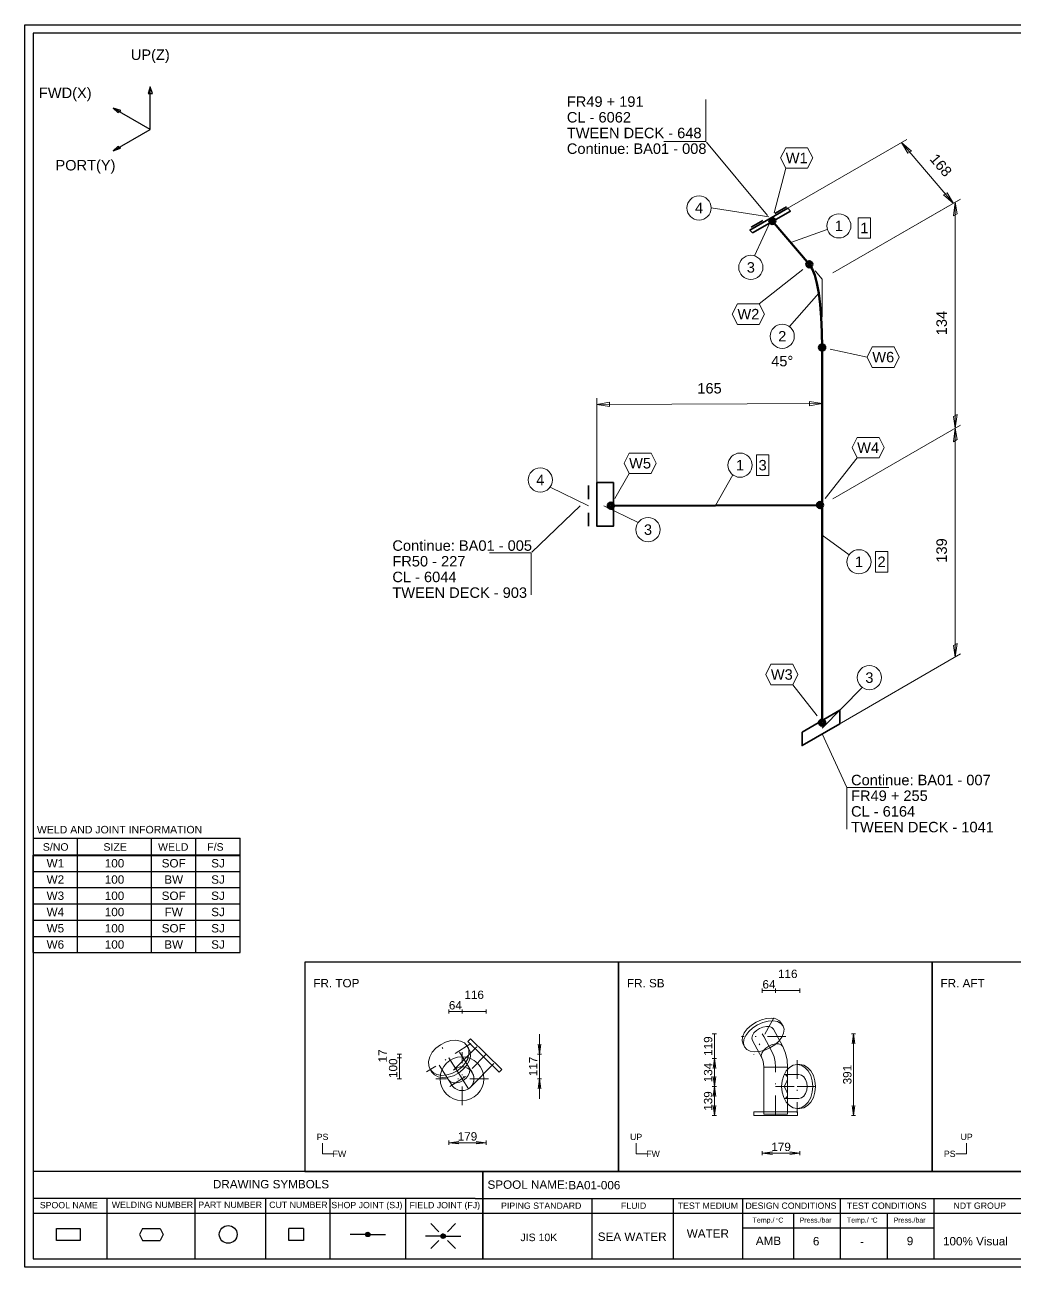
# Model space of a CAD drawing. Header units: millimetres. Extents: x 0 to 420, y 0 to 297.
# Drawn here: x 0 to 236.6, y 0 to 297 of the extents above; entities that cross this region are included whole.
import ezdxf
from ezdxf.enums import TextEntityAlignment as Align

# ---------------------------------------------------------------- set-up
doc = ezdxf.new("R2010")
doc.units = ezdxf.units.MM
doc.linetypes.add('DOTTED_DASHED5', pattern=[9.99995, 4.444422, -2.666653, 0.222221, -2.666653])
doc.linetypes.add('DOTTED_DASHED6', pattern=[10, 4.444444, -2.666667, 0.222222, -2.666667])
for name, color, linetype in [('FramesFromTables', 40, 'Continuous'), ('I_Coordinates', 11, 'Continuous'), ('I_CutNumbers', 10, 'Continuous'), ('I_Dimensions', 4, 'Continuous'), ('I_OtherComponents', 2, 'Continuous'), ('I_PartNumbers', 9, 'Continuous'), ('I_Pipes', 1, 'Continuous'), ('I_Tags', 8, 'Continuous'), ('SymbolsOnDrawingSheet', 1, 'Continuous'), ('TextFromTables', 2, 'Continuous'), ('TextFromTextBoxes', 2, 'Continuous')]:
    doc.layers.add(name, color=color, linetype=linetype)
doc.styles.add('Cadmatic Default Text', font='arial.ttf')

# ---------------------------------------------------------------- blocks, each defined once
blk = doc.blocks.new('BA01728716696_BOM_4')
at = {"layer": 'FramesFromTables', "linetype": 'ByBlock', "lineweight": 18}
for p, q in [((292, 285), (418, 285)), ((292, 271.5), (292, 285)), ((292, 271.5), (292, 285)), ((299.6, 271.5), (299.6, 285)), ((299.6, 271.5), (299.6, 285)), ((307, 271.5), (307, 285)), ((307, 271.5), (307, 285)), ((318.6, 271.5), (318.6, 285)), ((318.6, 271.5), (318.6, 285)), ((360.1, 271.5), (360.1, 285)), ((360.1, 271.5), (360.1, 285)), ((384.2, 271.5), (384.2, 285)), ((384.2, 271.5), (384.2, 285)), ((405.2, 271.5), (405.2, 285)), ((405.2, 271.5), (405.2, 285)), ((418, 271.5), (418, 285)), ((292, 280.5), (418, 280.5)), ((292, 276), (418, 276)), ((292, 205), (418.1, 205)), ((292, 200.67), (292, 205)), ((292.1, 200.67), (292.1, 205)), ((299.6, 200.67), (299.6, 205)), ((299.6, 200.67), (299.6, 205)), ((307.2, 200.67), (307.2, 205)), ((307.2, 200.67), (307.2, 205)), ((361.8, 200.67), (361.8, 205)), ((361.8, 200.67), (361.8, 205)), ((383.6, 200.67), (383.6, 205)), ((383.6, 200.67), (383.6, 205)), ((405.2, 200.67), (405.2, 205)), ((405.2, 200.67), (405.2, 205)), ((418, 200.67), (418, 205)), ((292, 127.3), (418.2, 127.3)), ((292, 115.3), (292, 127.3)), ((292, 115.3), (292, 127.3)), ((298.5, 115.3), (298.5, 127.3)), ((298.5, 115.3), (298.5, 127.3)), ((356.6, 115.3), (356.6, 127.3)), ((356.6, 115.3), (356.6, 127.3)), ((380, 115.3), (380, 127.3)), ((380, 115.3), (380, 127.3)), ((399.6, 115.3), (399.6, 127.3)), ((399.6, 115.3), (399.6, 127.3)), ((418, 115.3), (418, 127.3)), ((292, 123.3), (418.2, 123.3)), ((292, 119.3), (418.2, 119.3)), ((292, 68.4), (418, 68.4)), ((292, 58.6), (292, 68.4)), ((292, 58.6), (292, 68.4)), ((305.1, 58.6), (305.1, 68.4)), ((305.1, 58.6), (305.1, 68.4)), ((323.8, 58.6), (323.8, 68.4)), ((323.8, 58.6), (323.8, 68.4)), ((384.9, 58.6), (384.9, 68.4)), ((384.9, 58.6), (384.9, 68.4)), ((397.2, 58.6), (397.2, 68.4)), ((397.2, 58.6), (397.2, 68.4)), ((407.8, 58.6), (407.8, 68.4)), ((407.8, 58.6), (407.8, 68.4)), ((418, 58.6), (418, 68.4)), ((292, 65.13), (418, 65.13)), ((292, 61.87), (418, 61.87))]:
    blk.add_line(p, q, dxfattribs=at)
at = {"layer": 'FramesFromTables', "linetype": 'ByBlock', "lineweight": -3}
for p, q in [((2, 98.5), (51.5, 98.5)), ((2, 75.19), (2, 98.5)), ((2, 75.19), (2, 98.5)), ((12.6, 75.19), (12.6, 98.5)), ((12.6, 75.19), (12.6, 98.5)), ((30.3, 75.19), (30.3, 98.5)), ((30.3, 75.19), (30.3, 98.5)), ((40.9, 75.19), (40.9, 98.5)), ((40.9, 75.19), (40.9, 98.5)), ((51.5, 75.19), (51.5, 98.5)), ((2, 94.62), (51.5, 94.62)), ((2, 90.73), (51.5, 90.73)), ((2, 86.85), (51.5, 86.85)), ((2, 82.96), (51.5, 82.96)), ((2, 79.08), (51.5, 79.08))]:
    blk.add_line(p, q, dxfattribs=at)
at = {"layer": 'FramesFromTables', "linetype": 'ByBlock', "lineweight": 18, "flags": 128}
for points in [[(292, 271.5), (418, 271.5), (418, 285)], [(292, 200.67), (418.1, 200.67), (418.1, 205)], [(292, 115.3), (418.2, 115.3), (418.2, 127.3)], [(292, 58.6), (418, 58.6), (418, 68.4)]]:
    blk.add_lwpolyline(points, dxfattribs=at)
at = {"layer": 'FramesFromTables', "linetype": 'ByBlock', "lineweight": -3, "flags": 128}
blk.add_lwpolyline([(2, 75.19), (51.5, 75.19), (51.5, 98.5)], dxfattribs=at)
at = {"layer": 'TextFromTables', "linetype": 'ByBlock', "lineweight": 13, "style": 'Cadmatic Default Text'}
for s, p in [('1', (295.8, 282.75)), ('2', (295.8, 278.25)), ('3', (295.8, 273.75))]:
    blk.add_text(s, height=2, dxfattribs=at).set_placement(p, align=Align.MIDDLE_CENTER)
at = {"layer": 'TextFromTables', "linetype": 'ByBlock', "lineweight": 25, "style": 'Cadmatic Default Text'}
for s, p in [('0.50 ', (312.8, 282.75)), ('100A Sch40', (372.15, 282.75)), ('STPG370', (394.7, 282.75)), ('1', (303.3, 278.25)), ('100A Sch40', (372.15, 278.25)), ('PG 370', (394.7, 278.25)), ('3', (303.3, 273.75)), ('100A JIS10K', (372.15, 273.75)), ('SF 390A', (394.7, 273.75)), ('4', (295.85, 202.83)), ('2', (303.4, 202.83)), ('CNAF', (394.4, 202.83)), ('1', (295.25, 125.3)), ('2', (295.25, 121.3)), ('3', (295.25, 117.3)), ('W1', (7.3, 96.56)), ('100', (21.45, 96.56)), ('SOF', (35.6, 96.56)), ('SJ', (46.2, 96.56)), ('W2', (7.3, 92.67)), ('100', (21.45, 92.67)), ('BW', (35.6, 92.67)), ('SJ', (46.2, 92.67)), ('W3', (7.3, 88.79)), ('100', (21.45, 88.79)), ('SOF', (35.6, 88.79)), ('SJ', (46.2, 88.79)), ('W4', (7.3, 84.91)), ('100', (21.45, 84.91)), ('FW', (35.6, 84.91)), ('SJ', (46.2, 84.91)), ('W5', (7.3, 81.02)), ('100', (21.45, 81.02)), ('SOF', (35.6, 81.02)), ('SJ', (46.2, 81.02)), ('W6', (7.3, 77.14)), ('100', (21.45, 77.14)), ('BW', (35.6, 77.14)), ('SJ', (46.2, 77.14))]:
    blk.add_text(s, height=2, dxfattribs=at).set_placement(p, align=Align.MIDDLE_CENTER)
for s, height, p in [('Pipe Seamless, BW ', 2, (319.4, 282.75)), ('16.00', 2, (406, 282.75)), ('Elbow SR, BW 45 deg', 2, (319.4, 278.25)), ('2.69', 2, (406, 278.25)), ('Flange SOFF ', 2, (319.4, 273.75)), ('2.39', 2, (406, 273.75)), ('Gasket, JIS10K, Thk 3mm ', 2, (308, 202.83)), ('100A', 2, (362.6, 202.83)), ('Pipe Seamless, BW', 2, (299.3, 125.3)), ('100A Sch40', 2, (357.4, 125.3)), ('STPG370', 1.75, (380.8, 125.3)), ('119', 2, (400.4, 125.3)), ('Pipe Seamless, BW', 2, (299.3, 121.3)), ('100A Sch40', 2, (357.4, 121.3)), ('STPG370', 1.75, (380.8, 121.3)), ('224', 2, (400.4, 121.3)), ('Pipe Seamless, BW', 2, (299.3, 117.3)), ('100A Sch40', 2, (357.4, 117.3)), ('STPG370', 1.75, (380.8, 117.3)), ('156', 2, (400.4, 117.3))]:
    blk.add_text(s, height=height, dxfattribs=at).set_placement(p, align=Align.MIDDLE_LEFT)
at = {"layer": 'TextFromTextBoxes', "linetype": 'ByBlock', "lineweight": -3, "style": 'Cadmatic Default Text'}
for s, p in [('EMAS OFFSHORE LIMITED', (306.3, 33.1)), ('BIO-SEA', (383.3, 33.65)), ('9354947', (368.2, 29.15)), ('-', (306.3, 29.2)), ('P1482', (307.1, 25)), ('JP 88 STORK', (372.9, 25.05)), ('BA01-006', (130, 19.6))]:
    blk.add_text(s, height=2, dxfattribs=at).set_placement(p, align=Align.MIDDLE_LEFT)
at = {"layer": 'TextFromTextBoxes', "linetype": 'ByBlock', "lineweight": 25, "style": 'Cadmatic Default Text'}
blk.add_text('BA01', height=2.5, dxfattribs=at).set_placement((357.5, 18.3), align=Align.MIDDLE_LEFT)
at = {"layer": 'TextFromTextBoxes', "linetype": 'ByBlock', "lineweight": -3, "style": 'Cadmatic Default Text'}
for s, height, p in [('WATER', 2, (163.35, 8.05)), ('SEA WATER', 2, (145.25, 7.28)), ('AMB', 2, (177.85, 6.3)), ('6', 2, (189.25, 6.2)), ('-', 2, (200.2, 6.15)), ('9', 2, (211.7, 6.25)), ('100% Visual', 2, (227.35, 6.2)), ('Ships Paint Spec', 2, (261.75, 6.3)), ('16 kg', 2, (284.75, 6.35)), ('06/40', 2.5, (316.1, 6.5))]:
    blk.add_text(s, height=height, dxfattribs=at).set_placement(p, align=Align.MIDDLE_CENTER)
at = {"layer": 'TextFromTextBoxes', "linetype": 'ByBlock', "lineweight": 25, "style": 'Cadmatic Default Text'}
blk.add_text('BA01', height=3, dxfattribs=at).set_placement((370.1, 6.45), align=Align.MIDDLE_CENTER)
blk = doc.blocks.new('SEDS_SPOOL_FORMAT_Gol_6')
at = {"layer": 'SymbolsOnDrawingSheet', "linetype": 'ByBlock', "lineweight": -3, "flags": 128}
for points in [[(0, 297), (420, 297), (420, 0), (0, 0), (0, 297)], [(418.01, 295.01), (2, 295.01)], [(2, 295.01), (2, 2)], [(2, 102.57), (51.49, 102.57)], [(12.6, 98.45), (12.6, 102.57)], [(30.28, 98.45), (30.28, 102.57)], [(40.88, 98.45), (40.88, 102.57)], [(51.49, 98.45), (51.49, 102.57)], [(2, 98.5), (51.5, 98.5)], [(2, 98.5), (51.5, 98.5)], [(51.49, 98.47), (2, 98.47)], [(2, 98.45), (51.49, 98.45)], [(2, 22.93), (107.74, 22.93)], [(107.74, 22.93), (292.02, 22.93)], [(109.52, 22.93), (109.52, 2)], [(109.52, 2), (109.52, 22.93)], [(107.74, 16.45), (2, 16.45)], [(19.62, 16.45), (19.62, 2)], [(40.69, 16.45), (40.69, 2)], [(57.56, 16.45), (57.56, 2)], [(72.95, 16.45), (72.95, 2)], [(91.02, 16.45), (91.02, 2)], [(107.74, 16.45), (292.02, 16.45)], [(135.58, 16.45), (135.58, 2)], [(155.03, 16.45), (155.03, 2)], [(171.67, 16.45), (171.67, 2)], [(195.02, 16.45), (195.02, 2)], [(217.4, 16.45), (217.4, 2)], [(2, 12.91), (292.02, 12.91)], [(183.82, 12.91), (183.82, 2)], [(206.21, 12.91), (206.21, 2)], [(13.2, 6.41), (7.55, 6.41), (7.55, 9.23), (13.2, 9.23)], [(13.2, 9.23), (13.2, 6.41)], [(28.12, 9.23), (27.42, 7.82)], [(28.12, 9.23), (32.36, 9.23)], [(32.36, 9.23), (33.07, 7.82)], [(66.68, 9.23), (66.68, 6.41), (63.15, 6.41), (63.15, 9.23)], [(66.68, 9.23), (63.15, 9.23)], [(99, 8.47), (97.06, 10.41)], [(101.09, 8.47), (103.03, 10.41)], [(171.67, 9.37), (217.4, 9.37)], [(171.67, 9.37), (217.4, 9.37)], [(27.42, 7.82), (28.12, 6.41)], [(28.12, 6.41), (32.36, 6.41)], [(33.07, 7.82), (32.36, 6.41)], [(81.48, 7.82), (77.79, 7.82)], [(81.49, 7.78), (82.04, 8.32)], [(81.51, 7.9), (81.93, 8.32)], [(81.52, 7.7), (82.14, 8.32)], [(81.55, 7.62), (82.22, 8.29)], [(81.56, 8.06), (81.76, 8.26)], [(81.57, 7.54), (82.28, 8.25)], [(81.62, 7.48), (82.34, 8.2)], [(81.68, 7.44), (82.4, 8.16)], [(81.74, 7.39), (82.45, 8.1)], [(81.8, 7.35), (82.48, 8.02)], [(81.88, 7.32), (82.5, 7.94)], [(81.98, 7.32), (82.53, 7.86)], [(82.09, 7.32), (82.52, 7.75)], [(82.24, 7.36), (82.47, 7.59)], [(82.54, 7.82), (86.24, 7.82)], [(99.51, 7.42), (95.82, 7.42)], [(99, 6.38), (97.06, 4.44)], [(99.53, 7.47), (99.99, 7.93)], [(99.53, 7.37), (100.1, 7.93)], [(99.56, 7.29), (100.2, 7.93)], [(99.58, 7.62), (99.88, 7.93)], [(99.58, 7.21), (100.27, 7.89)], [(99.61, 7.13), (100.33, 7.84)], [(99.67, 7.08), (100.39, 7.8)], [(99.73, 7.03), (100.45, 7.75)], [(99.79, 6.99), (100.49, 7.69)], [(99.85, 6.94), (100.52, 7.61)], [(99.94, 6.92), (100.54, 7.53)], [(100.04, 6.92), (100.57, 7.45)], [(100.15, 6.92), (100.54, 7.31)], [(100.38, 7.04), (100.49, 7.15)], [(100.57, 7.42), (104.27, 7.42)], [(101.09, 6.38), (103.03, 4.44)], [(2, 2), (418.01, 2)]]:
    blk.add_lwpolyline(points, dxfattribs=at)
at = {"layer": 'SymbolsOnDrawingSheet', "linetype": 'ByBlock', "lineweight": -3}
for centre, radius in [((48.63, 7.82), 2.12), ((82.01, 7.82), 0.53), ((100.04, 7.42), 0.53)]:
    blk.add_circle(centre, radius, dxfattribs=at)
at = {"layer": 'SymbolsOnDrawingSheet', "linetype": 'ByBlock', "lineweight": -3, "style": 'Cadmatic Default Text'}
for s, p in [('WELD AND JOINT INFORMATION', (2.89, 105.5)), ('S/NO', (4.31, 101.36)), ('SIZE', (18.81, 101.36)), ('WELD', (31.86, 101.36)), ('F/S', (43.63, 101.36))]:
    blk.add_text(s, height=1.8, dxfattribs=at).set_placement(p, align=Align.TOP_LEFT)
for s, height, p in [('DRAWING SYMBOLS', 2, (44.98, 18.84)), ('Temp./  C   ', 1.2, (174.06, 10.65)), ('Press./bar', 1.2, (185.31, 10.65)), ('Temp./  C   ', 1.2, (196.61, 10.65)), ('Press./bar', 1.2, (207.78, 10.65)), ('0', 0.53, (179.71, 11.25)), ('0', 0.53, (202.37, 11.25))]:
    blk.add_text(s, height=height, dxfattribs=at).set_placement(p)
for s, height, p in [('SPOOL NAME:', 2, (110.65, 19.73)), ('SPOOL NAME', 1.5, (3.58, 14.83)), ('WELDING NUMBER', 1.5, (20.79, 14.91)), ('PART NUMBER', 1.5, (41.48, 14.91)), ('CUT NUMBER', 1.5, (58.44, 14.91)), ('SHOP JOINT (SJ)', 1.5, (73.31, 14.85)), ('FIELD JOINT (FJ)', 1.5, (92, 14.83)), ('PIPING STANDARD', 1.5, (113.89, 14.7)), ('FLUID', 1.5, (142.57, 14.7)), ('TEST MEDIUM', 1.5, (156.14, 14.7)), ('DESIGN CONDITIONS', 1.5, (172.34, 14.7)), ('TEST CONDITIONS', 1.5, (196.58, 14.7)), ('NDT GROUP', 1.5, (222.09, 14.7)), ('JIS 10K', 1.8, (118.53, 7.12))]:
    blk.add_text(s, height=height, dxfattribs=at).set_placement(p, align=Align.MIDDLE_LEFT)
blk = doc.blocks.new('BA01728716696_PRT_24_3')
at = {"layer": 'I_OtherComponents', "linetype": 'ByBlock', "lineweight": 35}
for p, q in [((130.18, 230.22), (127.35, 228.59)), ((124.52, 226.96), (121.69, 225.32))]:
    blk.add_line(p, q, dxfattribs=at)
blk = doc.blocks.new('BA01728716696_PRT_25_3')
at = {"layer": 'I_OtherComponents', "linetype": 'ByBlock', "lineweight": 35, "flags": 128}
blk.add_lwpolyline([(122.03, 223.94), (121.43, 224.64), (130.48, 229.87), (131.08, 229.17), (122.03, 223.94)], dxfattribs=at)
at = {"layer": 'I_OtherComponents', "linetype": 'ByBlock', "lineweight": 50}
for radius in [0.75, 0.375]:
    blk.add_circle((126.75, 226.82), radius, dxfattribs=at)
blk = doc.blocks.new('BA01728716696_PRT_26_3')
at = {"layer": 'I_Pipes', "linetype": 'ByBlock', "lineweight": 50}
blk.add_line((135.62, 216.46), (126.75, 226.82), dxfattribs=at)
blk = doc.blocks.new('BA01728716696_PRT_27_3')
at = {"layer": 'I_Pipes', "linetype": 'ByBlock', "lineweight": 0}
for q in [(137, 214.86), (138.68, 203.91)]:
    blk.add_line((138.68, 212.89), q, dxfattribs=at)
at = {"layer": 'I_Pipes', "linetype": 'ByBlock', "lineweight": 50, "flags": 128}
blk.add_lwpolyline([(138.68, 196.56), (138.63, 200.29), (138.48, 203.73), (138.23, 206.83), (137.89, 209.57), (137.45, 211.93), (136.92, 213.87), (136.31, 215.39), (135.62, 216.46)], dxfattribs=at)
at = {"layer": 'I_Pipes', "linetype": 'ByBlock', "lineweight": 50}
for centre, radius in [((135.62, 216.46), 0.75), ((135.62, 216.46), 0.375), ((138.68, 196.56), 0.75), ((138.68, 196.56), 0.375)]:
    blk.add_circle(centre, radius, dxfattribs=at)
blk = doc.blocks.new('BA01728716696_PRT_28_3')
at = {"layer": 'I_Pipes', "linetype": 'ByBlock', "lineweight": 50}
blk.add_line((138.68, 106.89), (138.68, 196.56), dxfattribs=at)
blk = doc.blocks.new('BA01728716696_PRT_31_3')
at = {"layer": 'I_OtherComponents', "linetype": 'ByBlock', "lineweight": 35, "flags": 128}
blk.add_lwpolyline([(133.87, 104.6), (133.87, 101.39), (142.92, 106.62), (142.92, 109.83), (133.87, 104.6)], dxfattribs=at)
at = {"layer": 'I_OtherComponents', "linetype": 'ByBlock', "lineweight": 50}
for radius in [0.75, 0.375]:
    blk.add_circle((138.68, 106.89), radius, dxfattribs=at)
blk = doc.blocks.new('BA01728716696_PRT_81_3')
at = {"layer": 'I_OtherComponents', "linetype": 'ByBlock', "lineweight": 35}
for p, q in [((82.82, 160.34), (82.82, 163.61)), ((82.82, 153.81), (82.82, 157.07))]:
    blk.add_line(p, q, dxfattribs=at)
blk = doc.blocks.new('BA01728716696_PRT_82_3')
at = {"layer": 'I_OtherComponents', "linetype": 'ByBlock', "lineweight": 35, "flags": 128}
blk.add_lwpolyline([(88.75, 164.28), (84.82, 164.27), (84.82, 153.82), (88.75, 153.83), (88.75, 164.28)], dxfattribs=at)
at = {"layer": 'I_OtherComponents', "linetype": 'ByBlock', "lineweight": 50}
for radius in [0.75, 0.375]:
    blk.add_circle((88.15, 158.73), radius, dxfattribs=at)
blk = doc.blocks.new('BA01728716696_PRT_83_3')
at = {"layer": 'I_Pipes', "linetype": 'ByBlock', "lineweight": 50}
blk.add_line((88.15, 158.73), (138.18, 158.9), dxfattribs=at)
blk = doc.blocks.new('BA01728716696_DIM_0_3')
at = {"layer": 'I_Dimensions', "linetype": 'ByBlock', "lineweight": 0}
for p, q in [((84.82, 161.71), (84.82, 184.46)), ((138.68, 184.65), (138.68, 161.9)), ((84.82, 182.96), (138.68, 183.15))]:
    blk.add_line(p, q, dxfattribs=at)
at = {"layer": 'I_Dimensions', "linetype": 'ByBlock', "lineweight": 0, "flags": 128}
for points in [[(84.82, 182.96), (87.82, 182.48), (87.82, 183.48), (84.82, 182.96)], [(138.68, 183.15), (135.68, 182.64), (135.68, 183.64), (138.68, 183.15)]]:
    blk.add_lwpolyline(points, dxfattribs=at)
at = {"layer": 'I_Dimensions', "linetype": 'ByBlock', "lineweight": 0, "style": 'Cadmatic Default Text'}
blk.add_text('165', height=2.5, rotation=0.2, dxfattribs=at).set_placement((111.75, 186.81), align=Align.MIDDLE_CENTER)
blk = doc.blocks.new('BA01728716696_DIM_1_3')
at = {"layer": 'I_Dimensions', "linetype": 'ByBlock', "lineweight": 0}
for p, q in [((171.81, 178.03), (141.28, 160.4)), ((170.51, 122.54), (170.51, 177.28)), ((141.28, 105.67), (171.81, 123.29))]:
    blk.add_line(p, q, dxfattribs=at)
at = {"layer": 'I_Dimensions', "linetype": 'ByBlock', "lineweight": 0, "flags": 128}
for points in [[(170.51, 177.28), (170.94, 174.53), (170.08, 174.03), (170.51, 177.28)], [(170.51, 122.54), (170.94, 125.79), (170.08, 125.29), (170.51, 122.54)]]:
    blk.add_lwpolyline(points, dxfattribs=at)
at = {"layer": 'I_Dimensions', "linetype": 'ByBlock', "lineweight": 0, "style": 'Cadmatic Default Text'}
blk.add_text('139', height=2.5, rotation=90, dxfattribs=at).set_placement((167.26, 148.04), align=Align.MIDDLE_CENTER)
blk = doc.blocks.new('BA01728716696_DIM_2_3')
at = {"layer": 'I_Dimensions', "linetype": 'ByBlock', "lineweight": 0}
for p, q in [((171.81, 232.02), (141.28, 214.39)), ((170.51, 177.28), (170.51, 231.27)), ((141.28, 160.4), (171.81, 178.03))]:
    blk.add_line(p, q, dxfattribs=at)
at = {"layer": 'I_Dimensions', "linetype": 'ByBlock', "lineweight": 0, "flags": 128}
for points in [[(170.51, 231.27), (170.94, 228.52), (170.08, 228.02), (170.51, 231.27)], [(170.51, 177.28), (170.94, 180.53), (170.08, 180.03), (170.51, 177.28)]]:
    blk.add_lwpolyline(points, dxfattribs=at)
at = {"layer": 'I_Dimensions', "linetype": 'ByBlock', "lineweight": 0, "style": 'Cadmatic Default Text'}
blk.add_text('134', height=2.5, rotation=90, dxfattribs=at).set_placement((167.26, 202.4), align=Align.MIDDLE_CENTER)
blk = doc.blocks.new('BA01728716696_DIM_3_3')
at = {"layer": 'I_Dimensions', "linetype": 'ByBlock', "lineweight": 0}
for p, q in [((128.84, 228.92), (158.93, 246.29)), ((157.63, 245.54), (170.08, 231.01)), ((171.37, 231.76), (141.28, 214.39))]:
    blk.add_line(p, q, dxfattribs=at)
at = {"layer": 'I_Dimensions', "linetype": 'ByBlock', "lineweight": 0, "flags": 128}
for points in [[(157.63, 245.54), (159.15, 243.01), (160.02, 243.51), (157.63, 245.54)], [(170.08, 231.01), (167.69, 233.04), (168.56, 233.54), (170.08, 231.01)]]:
    blk.add_lwpolyline(points, dxfattribs=at)
at = {"layer": 'I_Dimensions', "linetype": 'ByBlock', "lineweight": 0, "style": 'Cadmatic Default Text'}
blk.add_text('168', height=2.5, rotation=310.5769, dxfattribs=at).set_placement((167.1, 240.15), align=Align.MIDDLE_CENTER)
blk = doc.blocks.new('BA01728716696_CRD_0_3')
at = {"layer": 'I_Coordinates', "linetype": 'ByBlock', "lineweight": 0}
blk.add_line((69.29, 147.63), (80.82, 158.7), dxfattribs=at)
at = {"layer": 'I_Coordinates', "linetype": 'ByBlock', "lineweight": 0, "flags": 128}
blk.add_lwpolyline([(69.12, 137.46), (69.12, 147.46), (59.12, 147.46)], dxfattribs=at)
at = {"layer": 'I_Coordinates', "linetype": 'ByBlock', "lineweight": 0, "style": 'Cadmatic Default Text'}
for s, p in [('Continue: BA01 - 005', (35.9, 150.46)), ('FR50 - 227', (35.9, 146.71)), ('CL - 6044', (35.9, 142.96)), ('TWEEN DECK - 903', (35.9, 139.21))]:
    blk.add_text(s, height=2.5, dxfattribs=at).set_placement(p, align=Align.TOP_LEFT)
blk = doc.blocks.new('BA01728716696_CRD_1_3')
at = {"layer": 'I_Coordinates', "linetype": 'ByBlock', "lineweight": 0}
blk.add_line((144.6, 91.41), (138.68, 104.17), dxfattribs=at)
at = {"layer": 'I_Coordinates', "linetype": 'ByBlock', "lineweight": 0, "flags": 128}
blk.add_lwpolyline([(144.6, 81.41), (144.6, 91.41), (154.6, 91.41)], dxfattribs=at)
at = {"layer": 'I_Coordinates', "linetype": 'ByBlock', "lineweight": 0, "style": 'Cadmatic Default Text'}
for s, p in [('Continue: BA01 - 007', (145.6, 94.41)), ('FR49 + 255', (145.6, 90.66)), ('CL - 6164', (145.6, 86.91)), ('TWEEN DECK - 1041', (145.6, 83.16))]:
    blk.add_text(s, height=2.5, dxfattribs=at).set_placement(p, align=Align.TOP_LEFT)
blk = doc.blocks.new('BA01728716696_CRD_2_3')
at = {"layer": 'I_Coordinates', "linetype": 'ByBlock', "lineweight": 0}
blk.add_line((111.01, 245.64), (125.63, 228.13), dxfattribs=at)
at = {"layer": 'I_Coordinates', "linetype": 'ByBlock', "lineweight": 0, "flags": 128}
blk.add_lwpolyline([(110.84, 255.85), (110.84, 245.85), (100.84, 245.85)], dxfattribs=at)
at = {"layer": 'I_Coordinates', "linetype": 'ByBlock', "lineweight": 0, "style": 'Cadmatic Default Text'}
for s, p in [('FR49 + 191', (77.63, 254.1)), ('CL - 6062', (77.63, 250.35)), ('TWEEN DECK - 648', (77.63, 246.6)), ('Continue: BA01 - 008', (77.63, 242.85))]:
    blk.add_text(s, height=2.5, dxfattribs=at).set_placement(p)
blk = doc.blocks.new('BA01728716696_PTN_0_3')
at = {"layer": 'I_PartNumbers', "linetype": 'ByBlock', "lineweight": 0}
blk.add_line((112.13, 229.92), (125.94, 227.77), dxfattribs=at)
blk.add_circle((109.24, 229.92), 2.89, dxfattribs=at)
at = {"layer": 'I_PartNumbers', "linetype": 'ByBlock', "lineweight": 0, "style": 'Cadmatic Default Text'}
blk.add_text('4', height=2.5, dxfattribs=at).set_placement((109.24, 229.92), align=Align.MIDDLE_CENTER)
blk = doc.blocks.new('BA01728716696_PTN_1_3')
at = {"layer": 'I_PartNumbers', "linetype": 'ByBlock', "lineweight": 0}
blk.add_line((94.7, 154.72), (86.48, 158.72), dxfattribs=at)
blk.add_circle((97.04, 153.02), 2.89, dxfattribs=at)
at = {"layer": 'I_PartNumbers', "linetype": 'ByBlock', "lineweight": 0, "style": 'Cadmatic Default Text'}
blk.add_text('3', height=2.5, dxfattribs=at).set_placement((97.04, 153.02), align=Align.MIDDLE_CENTER)
blk = doc.blocks.new('BA01728716696_PTN_2_3')
at = {"layer": 'I_PartNumbers', "linetype": 'ByBlock', "lineweight": 0}
blk.add_line((73.61, 163.19), (82.82, 158.71), dxfattribs=at)
blk.add_circle((71.27, 164.89), 2.89, dxfattribs=at)
at = {"layer": 'I_PartNumbers', "linetype": 'ByBlock', "lineweight": 0, "style": 'Cadmatic Default Text'}
blk.add_text('4', height=2.5, dxfattribs=at).set_placement((71.27, 164.89), align=Align.MIDDLE_CENTER)
blk = doc.blocks.new('BA01728716696_PTN_3_3')
at = {"layer": 'I_PartNumbers', "linetype": 'ByBlock', "lineweight": 0}
blk.add_line((117.35, 166.09), (113.17, 158.81), dxfattribs=at)
blk.add_circle((119.05, 168.43), 2.89, dxfattribs=at)
at = {"layer": 'I_PartNumbers', "linetype": 'ByBlock', "lineweight": 0, "style": 'Cadmatic Default Text'}
blk.add_text('1', height=2.5, dxfattribs=at).set_placement((119.05, 168.43), align=Align.MIDDLE_CENTER)
blk = doc.blocks.new('BA01728716696_PTN_4_3')
at = {"layer": 'I_PartNumbers', "linetype": 'ByBlock', "lineweight": 0}
blk.add_line((148.29, 115.3), (138.68, 105.53), dxfattribs=at)
blk.add_circle((149.99, 117.64), 2.89, dxfattribs=at)
at = {"layer": 'I_PartNumbers', "linetype": 'ByBlock', "lineweight": 0, "style": 'Cadmatic Default Text'}
blk.add_text('3', height=2.5, dxfattribs=at).set_placement((149.99, 117.64), align=Align.MIDDLE_CENTER)
blk = doc.blocks.new('BA01728716696_PTN_5_3')
at = {"layer": 'I_PartNumbers', "linetype": 'ByBlock', "lineweight": 0}
blk.add_line((145.15, 147.03), (138.68, 151.72), dxfattribs=at)
blk.add_circle((147.49, 145.33), 2.89, dxfattribs=at)
at = {"layer": 'I_PartNumbers', "linetype": 'ByBlock', "lineweight": 0, "style": 'Cadmatic Default Text'}
blk.add_text('1', height=2.5, dxfattribs=at).set_placement((147.49, 145.33), align=Align.MIDDLE_CENTER)
blk = doc.blocks.new('BA01728716696_PTN_6_3')
at = {"layer": 'I_PartNumbers', "linetype": 'ByBlock', "lineweight": 0}
blk.add_line((130.84, 201.59), (137.89, 209.57), dxfattribs=at)
blk.add_circle((129.14, 199.25), 2.89, dxfattribs=at)
at = {"layer": 'I_PartNumbers', "linetype": 'ByBlock', "lineweight": 0, "style": 'Cadmatic Default Text'}
blk.add_text('2', height=2.5, dxfattribs=at).set_placement((129.14, 199.25), align=Align.MIDDLE_CENTER)
blk = doc.blocks.new('BA01728716696_PTN_7_3')
at = {"layer": 'I_PartNumbers', "linetype": 'ByBlock', "lineweight": 0}
blk.add_line((122.53, 218.46), (126.49, 227.12), dxfattribs=at)
blk.add_circle((121.63, 215.71), 2.89, dxfattribs=at)
at = {"layer": 'I_PartNumbers', "linetype": 'ByBlock', "lineweight": 0, "style": 'Cadmatic Default Text'}
blk.add_text('3', height=2.5, dxfattribs=at).set_placement((121.63, 215.71), align=Align.MIDDLE_CENTER)
blk = doc.blocks.new('BA01728716696_PTN_8_3')
at = {"layer": 'I_PartNumbers', "linetype": 'ByBlock', "lineweight": 0}
blk.add_line((139.92, 224.75), (131.18, 221.64), dxfattribs=at)
blk.add_circle((142.68, 225.64), 2.89, dxfattribs=at)
at = {"layer": 'I_PartNumbers', "linetype": 'ByBlock', "lineweight": 0, "style": 'Cadmatic Default Text'}
blk.add_text('1', height=2.5, dxfattribs=at).set_placement((142.68, 225.64), align=Align.MIDDLE_CENTER)
blk = doc.blocks.new('BA01728716696_CUT_10_3')
at = {"layer": 'I_CutNumbers', "linetype": 'ByBlock', "lineweight": 0, "flags": 128}
blk.add_lwpolyline([(125.92, 165.98), (125.92, 170.88), (122.98, 170.88), (122.98, 165.98), (125.92, 165.98)], dxfattribs=at)
at = {"layer": 'I_CutNumbers', "linetype": 'ByBlock', "lineweight": 0, "style": 'Cadmatic Default Text'}
blk.add_text('3', height=2.5, dxfattribs=at).set_placement((124.45, 168.43), align=Align.MIDDLE_CENTER)
blk = doc.blocks.new('BA01728716696_CUT_11_3')
at = {"layer": 'I_CutNumbers', "linetype": 'ByBlock', "lineweight": 0, "flags": 128}
blk.add_lwpolyline([(154.36, 142.88), (154.36, 147.78), (151.42, 147.78), (151.42, 142.88), (154.36, 142.88)], dxfattribs=at)
at = {"layer": 'I_CutNumbers', "linetype": 'ByBlock', "lineweight": 0, "style": 'Cadmatic Default Text'}
blk.add_text('2', height=2.5, dxfattribs=at).set_placement((152.89, 145.33), align=Align.MIDDLE_CENTER)
blk = doc.blocks.new('BA01728716696_CUT_12_3')
at = {"layer": 'I_CutNumbers', "linetype": 'ByBlock', "lineweight": 0, "flags": 128}
blk.add_lwpolyline([(150.24, 222.7), (150.24, 227.59), (147.3, 227.59), (147.3, 222.7), (150.24, 222.7)], dxfattribs=at)
at = {"layer": 'I_CutNumbers', "linetype": 'ByBlock', "lineweight": 0, "style": 'Cadmatic Default Text'}
blk.add_text('1', height=2.5, dxfattribs=at).set_placement((148.77, 225.14), align=Align.MIDDLE_CENTER)
blk = doc.blocks.new('BA01728716696_fii_9_3')
at = {"layer": 'I_Tags', "linetype": 'ByBlock', "lineweight": 0, "style": 'Cadmatic Default Text'}
blk.add_text('45°', height=2.5, dxfattribs=at).set_placement((129.14, 193.31), align=Align.MIDDLE_CENTER)
blk = doc.blocks.new('Pi_Weld_0')
at = {"layer": 'I_Tags', "linetype": 'ByBlock', "lineweight": 0, "flags": 128}
for points in [[(-2.62, 2.45), (-3.84, 0)], [(-3.84, 0), (-2.62, -2.45)], [(2.62, 2.45), (-2.62, 2.45)], [(3.84, 0), (2.62, 2.45)], [(2.62, -2.45), (3.84, 0)], [(-2.62, -2.45), (2.62, -2.45)], [(2.62, -2.45), (8.42, -9.91)]]:
    blk.add_lwpolyline(points, dxfattribs=at)
at = {"layer": 'I_Tags', "linetype": 'ByBlock', "lineweight": 0, "style": 'Cadmatic Default Text'}
blk.add_text('W3', height=2.5, dxfattribs=at).set_placement((0, 0), align=Align.MIDDLE_CENTER)
blk = doc.blocks.new('Pi_Weld_1')
at = {"layer": 'I_Tags', "linetype": 'ByBlock', "lineweight": 0, "flags": 128}
for points in [[(-3.84, 0), (-12.66, 1.87)], [(-2.62, 2.45), (-3.84, 0)], [(-3.84, 0), (-2.62, -2.45)], [(2.62, 2.45), (-2.62, 2.45)], [(3.84, 0), (2.62, 2.45)], [(2.62, -2.45), (3.84, 0)], [(-2.62, -2.45), (2.62, -2.45)]]:
    blk.add_lwpolyline(points, dxfattribs=at)
at = {"layer": 'I_Tags', "linetype": 'ByBlock', "lineweight": 0, "style": 'Cadmatic Default Text'}
blk.add_text('W6', height=2.5, dxfattribs=at).set_placement((0, 0), align=Align.MIDDLE_CENTER)
blk = doc.blocks.new('Pi_Weld_2')
at = {"layer": 'I_Tags', "linetype": 'ByBlock', "lineweight": 0, "flags": 128}
for points in [[(-2.62, 2.45), (-3.84, 0)], [(-3.84, 0), (-2.62, -2.45)], [(2.62, 2.45), (-2.62, 2.45)], [(3.84, 0), (2.62, 2.45)], [(2.62, -2.45), (3.84, 0)], [(-2.62, -2.45), (-5.36, -13.11)], [(-2.62, -2.45), (2.62, -2.45)]]:
    blk.add_lwpolyline(points, dxfattribs=at)
at = {"layer": 'I_Tags', "linetype": 'ByBlock', "lineweight": 0, "style": 'Cadmatic Default Text'}
blk.add_text('W1', height=2.5, dxfattribs=at).set_placement((0, 0), align=Align.MIDDLE_CENTER)
blk = doc.blocks.new('Pi_Weld_3')
at = {"layer": 'I_Tags', "linetype": 'ByBlock', "lineweight": 0, "flags": 128}
for points in [[(-2.62, 2.45), (-3.84, 0)], [(-3.84, 0), (-2.62, -2.45)], [(2.62, 2.45), (-2.62, 2.45)], [(3.84, 0), (2.62, 2.45)], [(2.62, -2.45), (3.84, 0)], [(-2.62, -2.45), (-6, -8.42)], [(-2.62, -2.45), (2.62, -2.45)]]:
    blk.add_lwpolyline(points, dxfattribs=at)
at = {"layer": 'I_Tags', "linetype": 'ByBlock', "lineweight": 0, "style": 'Cadmatic Default Text'}
blk.add_text('W5', height=2.5, dxfattribs=at).set_placement((0, 0), align=Align.MIDDLE_CENTER)
blk = doc.blocks.new('Pi_Weld_4')
at = {"layer": 'I_Tags', "linetype": 'ByBlock', "lineweight": 0, "flags": 128}
for points in [[(-2.62, 2.45), (-3.84, 0)], [(-3.84, 0), (-2.62, -2.45)], [(2.62, 2.45), (-2.62, 2.45)], [(3.84, 0), (2.62, 2.45)], [(2.62, -2.45), (3.84, 0)], [(-2.62, -2.45), (-10.26, -12.15)], [(-2.62, -2.45), (2.62, -2.45)]]:
    blk.add_lwpolyline(points, dxfattribs=at)
at = {"layer": 'I_Tags', "linetype": 'ByBlock', "lineweight": 0, "style": 'Cadmatic Default Text'}
blk.add_text('W4', height=2.5, dxfattribs=at).set_placement((0, 0), align=Align.MIDDLE_CENTER)
blk = doc.blocks.new('Pi_Weld_5')
at = {"layer": 'I_Tags', "linetype": 'ByBlock', "lineweight": 0, "flags": 128}
for points in [[(2.62, 2.45), (13.01, 10.68)], [(-2.62, 2.45), (-3.84, 0)], [(-3.84, 0), (-2.62, -2.45)], [(2.62, 2.45), (-2.62, 2.45)], [(3.84, 0), (2.62, 2.45)], [(2.62, -2.45), (3.84, 0)], [(-2.62, -2.45), (2.62, -2.45)]]:
    blk.add_lwpolyline(points, dxfattribs=at)
at = {"layer": 'I_Tags', "linetype": 'ByBlock', "lineweight": 0, "style": 'Cadmatic Default Text'}
blk.add_text('W2', height=2.5, dxfattribs=at).set_placement((0, 0), align=Align.MIDDLE_CENTER)

msp = doc.modelspace()

# ---------------------------------------------------------------- linework, layer by layer
at = {"linetype": 'DOTTED_DASHED6', "lineweight": 13, "flags": 128}
for points in [[(179.11, 59.62), (174.33, 50.72)], [(103.77, 46.3), (98.99, 53.81)], [(182.03, 55.17), (171.41, 55.17)], [(178.76, 51.37), (176.51, 55.56)], [(106.69, 53.44), (96.07, 46.67)], [(104.56, 38.76), (104.56, 51.36)], [(110.1, 50.67), (104.56, 45.06)], [(110.35, 50.92), (109.72, 50.28)], [(179.56, 47.78), (179.47, 49.1), (179.2, 50.32), (178.76, 51.37)], [(101.38, 50.06), (101.72, 49.52)], [(101.51, 49.85), (103.76, 46.32)], [(179.56, 36.61), (179.56, 47.78)], [(184.72, 49.48), (184.72, 36.89)], [(110.86, 45.06), (98.27, 45.06)], [(101.67, 43.22), (107.45, 46.9)], [(103.76, 46.31), (104.56, 45.06)], [(104.56, 45.06), (106.1, 42.65)], [(179.56, 43.19), (185.1, 43.19)], [(189.2, 43.19), (180.24, 43.19)], [(184.72, 43.19), (185.35, 43.19)], [(179.56, 36.26), (179.56, 37.16)]]:
    msp.add_lwpolyline(points, dxfattribs=at)
at = {"linetype": 'DOTTED_DASHED5', "lineweight": 13, "flags": 128}
msp.add_lwpolyline([(176.72, 55.17), (176.38, 55.81)], dxfattribs=at)
at = {"layer": 'I_Pipes', "linetype": 'ByBlock', "lineweight": 50}
for radius in [0.75, 0.375]:
    msp.add_circle((190.18, 182.2), radius, dxfattribs=at)
at = {"layer": 'SymbolsOnDrawingSheet', "linetype": 'ByBlock', "lineweight": 25, "flags": 128}
for points in [[(30.5, 280.57), (30, 282.21), (29.5, 280.57), (30.5, 280.57)], [(30, 272), (30, 282.21)], [(22.93, 276.49), (21.16, 277.1), (22.22, 276.08), (22.93, 276.49)], [(30, 272), (21.16, 277.1)], [(21.14, 266.89), (29.98, 271.99)], [(22.21, 267.91), (21.14, 266.89), (22.91, 267.5), (22.21, 267.91)], [(67, 22.9), (142, 22.9), (142, 72.9), (67, 72.9), (67, 22.9)], [(142, 22.9), (217, 22.9), (217, 72.9), (142, 72.9), (142, 22.9)], [(217, 22.9), (292, 22.9), (292, 72.9), (217, 72.9), (217, 22.9)]]:
    msp.add_lwpolyline(points, dxfattribs=at)
at = {"layer": 'SymbolsOnDrawingSheet', "linetype": 'ByBlock', "lineweight": 13, "flags": 128}
for points in [[(176.38, 65.62), (176.38, 66.62)], [(176.38, 66.12), (179.56, 66.12)], [(179.56, 65.62), (179.56, 66.62)], [(179.56, 66.12), (185.35, 66.12)], [(185.35, 65.62), (185.35, 66.62)], [(101.38, 60.61), (101.38, 61.61)], [(101.38, 61.11), (104.56, 61.11)], [(104.56, 60.61), (104.56, 61.61)], [(104.56, 61.11), (110.35, 61.11)], [(110.35, 60.61), (110.35, 61.61)], [(123.08, 50.92), (123.08, 55.72)], [(165.41, 55.81), (164.41, 55.81)], [(164.91, 49.89), (164.91, 55.81)], [(197.7, 55.81), (198.7, 55.81)], [(198.2, 55.81), (197.88, 53.41), (198.2, 55.81), (198.51, 53.41), (198.2, 55.81)], [(198.2, 36.26), (198.2, 55.81)], [(90.07, 50.92), (89.07, 50.92)], [(89.57, 50.06), (89.57, 50.92)], [(122.58, 50.92), (123.58, 50.92)], [(123.08, 50.92), (123.4, 53.32), (123.08, 50.92), (122.77, 53.32), (123.08, 50.92)], [(123.08, 45.06), (123.08, 50.92)], [(90.07, 50.06), (89.07, 50.06)], [(89.57, 45.06), (89.57, 50.06)], [(165.41, 49.89), (164.41, 49.89)], [(164.91, 49.89), (164.6, 47.49), (164.91, 49.89), (165.23, 47.49), (164.91, 49.89)], [(164.91, 43.19), (164.91, 49.89)], [(90.07, 45.06), (89.07, 45.06)], [(122.58, 45.06), (123.58, 45.06)], [(123.08, 45.06), (122.77, 42.66), (123.08, 45.06), (123.4, 42.66), (123.08, 45.06)], [(123.08, 45.06), (123.08, 40.26)], [(164.91, 43.19), (165.23, 45.59), (164.91, 43.19), (164.6, 45.59), (164.91, 43.19)], [(165.41, 43.19), (164.41, 43.19)], [(164.91, 43.19), (164.6, 40.79), (164.91, 43.19), (165.23, 40.79), (164.91, 43.19)], [(164.91, 36.26), (164.91, 43.19)], [(164.91, 36.26), (165.23, 38.66), (164.91, 36.26), (164.6, 38.66), (164.91, 36.26)], [(198.2, 36.26), (198.51, 38.66), (198.2, 36.26), (197.88, 38.66), (198.2, 36.26)], [(165.41, 36.26), (164.41, 36.26)], [(197.7, 36.26), (198.7, 36.26)], [(101.38, 30.26), (101.38, 29.26)], [(101.38, 29.76), (103.78, 29.45), (101.38, 29.76), (103.78, 30.08), (101.38, 29.76)], [(101.38, 29.76), (110.35, 29.76)], [(110.35, 29.76), (107.95, 30.08), (110.35, 29.76), (107.95, 29.45), (110.35, 29.76)], [(110.35, 30.26), (110.35, 29.26)], [(176.38, 27.76), (176.38, 26.76)], [(176.38, 27.26), (178.78, 26.94), (176.38, 27.26), (178.78, 27.58), (176.38, 27.26)], [(176.38, 27.26), (185.35, 27.26)], [(185.35, 27.26), (182.95, 27.58), (185.35, 27.26), (182.95, 26.94), (185.35, 27.26)], [(185.35, 27.76), (185.35, 26.76)]]:
    msp.add_lwpolyline(points, dxfattribs=at)
at = {"layer": 'SymbolsOnDrawingSheet', "linetype": 'ByBlock', "lineweight": 18, "flags": 128}
for points in [[(181, 58.29), (180.46, 58.92), (179.64, 59.33), (178.6, 59.51), (177.41, 59.43), (176.15, 59.11), (174.9, 58.56), (173.76, 57.82), (172.79, 56.95), (172.07, 56), (171.64, 55.03), (171.53, 54.12), (171.76, 53.32)], [(181.34, 57.65), (180.8, 58.28), (179.98, 58.7), (178.94, 58.88), (177.75, 58.8), (176.49, 58.48), (175.24, 57.93), (174.1, 57.19), (173.13, 56.32), (172.41, 55.36), (171.98, 54.4), (171.87, 53.49), (172.1, 52.69), (172.64, 52.06), (173.46, 51.64), (174.5, 51.47), (175.69, 51.54), (176.96, 51.87), (178.2, 52.41), (179.35, 53.15), (180.32, 54.03), (181.04, 54.98), (181.46, 55.94), (181.57, 56.86), (181.34, 57.65)], [(174, 54.21), (173.87, 54.74), (174, 55.35), (174.38, 55.98), (174.97, 56.57), (175.71, 57.06), (176.52, 57.4), (177.34, 57.57), (178.07, 57.54), (178.66, 57.31), (179.03, 56.91)], [(181.28, 52.72), (179.03, 56.91)], [(181, 58.29), (181.34, 57.65)], [(105.81, 52.87), (106.17, 51.97), (106.21, 50.93), (105.92, 49.84), (105.32, 48.76), (104.45, 47.76), (103.37, 46.93), (102.16, 46.3), (100.89, 45.94), (99.66, 45.85), (98.54, 46.05), (97.62, 46.52), (96.96, 47.24), (96.59, 48.14), (96.55, 49.18), (96.84, 50.27), (97.44, 51.36), (98.31, 52.35), (99.39, 53.18), (100.6, 53.81), (101.87, 54.17), (103.1, 54.26), (104.22, 54.06), (105.14, 53.59), (105.81, 52.87)], [(114.08, 47.23), (113.45, 46.59), (105.98, 53.97), (106.62, 54.61), (114.08, 47.23)], [(174, 54.21), (176.25, 50.02)], [(106.14, 52.34), (106.51, 51.44), (106.55, 50.4), (106.26, 49.3), (105.66, 48.22), (104.79, 47.23), (103.71, 46.39), (102.5, 45.77), (101.23, 45.4), (100, 45.32), (98.88, 45.52), (97.96, 45.99), (97.29, 46.7)], [(108.07, 52.67), (102.53, 47.07), (103.25, 47.6)], [(103.92, 51.38), (106.17, 47.85)], [(106.14, 52.34), (105.81, 52.87)], [(172.1, 52.69), (171.76, 53.32)], [(181.28, 52.72), (180.91, 53.12), (180.32, 53.35), (179.59, 53.38), (178.77, 53.22), (177.96, 52.87), (177.22, 52.38), (176.63, 51.79), (176.25, 51.16), (176.12, 50.55), (176.25, 50.02)], [(181.28, 52.72), (181.92, 51.17)], [(181.92, 51.17), (182.3, 49.5)], [(101.35, 44.78), (99.1, 48.31)], [(101.35, 44.78), (101.81, 44.33), (102.45, 44.07), (103.22, 44.04), (104.05, 44.22), (104.85, 44.61), (105.54, 45.17), (106.06, 45.84), (106.35, 46.56), (106.39, 47.25), (106.17, 47.85)], [(103.25, 47.6), (104.1, 47.88)], [(104.1, 47.88), (103.25, 47.6)], [(104.1, 47.88), (104.99, 47.88)], [(104.99, 47.88), (105.84, 47.61)], [(105.84, 47.61), (106.57, 47.09)], [(106.61, 47.17), (106.17, 47.85)], [(107.11, 43.78), (106.63, 43.09), (112.13, 48.66)], [(176.47, 49.47), (176.25, 50.02)], [(176.64, 48.69), (176.47, 49.47)], [(176.71, 47.78), (176.64, 48.69)], [(182.42, 47.78), (182.28, 47.78), (181.87, 47.78), (181.24, 47.78), (180.44, 47.78), (179.56, 47.78), (178.68, 47.78), (177.88, 47.78), (177.25, 47.78), (176.85, 47.78), (176.71, 47.78)], [(176.71, 36.61), (176.71, 47.78), (182.42, 47.78), (182.42, 36.61), (176.71, 36.61)], [(184.72, 37.94), (185.68, 38.12), (186.58, 38.64), (187.36, 39.48), (187.95, 40.56), (188.32, 41.83), (188.45, 43.19), (188.32, 44.55), (187.95, 45.81), (187.36, 46.9), (186.58, 47.73), (185.68, 48.26), (184.72, 48.43), (183.75, 48.26), (182.85, 47.73), (182.08, 46.9), (181.49, 45.81), (181.11, 44.55), (180.98, 43.19), (181.11, 41.83), (181.49, 40.56), (182.08, 39.48), (182.85, 38.64), (183.75, 38.12), (184.72, 37.94)], [(182.3, 49.5), (182.42, 47.78)], [(184.72, 48.43), (185.35, 48.43)], [(185.35, 37.94), (186.31, 38.12), (187.21, 38.64), (187.99, 39.48), (188.58, 40.56), (188.95, 41.83), (189.08, 43.19), (188.95, 44.55), (188.58, 45.81), (187.99, 46.9), (187.21, 47.73), (186.31, 48.26), (185.35, 48.43)], [(96.96, 47.24), (97.29, 46.7)], [(101.35, 44.78), (101.79, 44.1)], [(106.57, 47.09), (107.1, 46.37)], [(106.88, 46.74), (106.61, 47.17)], [(106.97, 46.6), (106.88, 46.74)], [(107.1, 46.37), (107.38, 45.53)], [(107.39, 44.63), (107.11, 43.78)], [(107.38, 45.53), (107.39, 44.63)], [(182.1, 45.9), (181.57, 46.04), (185.1, 46.04), (185.73, 45.9)], [(182.38, 45.5), (182.1, 45.9)], [(182.12, 44.07), (182.38, 44.87)], [(182.38, 44.87), (182.38, 45.5)], [(185.73, 45.9), (186.29, 45.5)], [(186.29, 45.5), (186.74, 44.87)], [(186.74, 44.87), (187.03, 44.07)], [(101.79, 44.1), (102.06, 43.67)], [(102.06, 43.67), (102.15, 43.53)], [(181.63, 43.19), (182.12, 44.07)], [(182.12, 42.31), (181.63, 43.19)], [(182.38, 41.51), (182.12, 42.31)], [(187.03, 42.31), (186.74, 41.51)], [(187.03, 44.07), (187.13, 43.19)], [(187.13, 43.19), (187.03, 42.31)], [(185.73, 40.47), (185.1, 40.33), (181.57, 40.33)], [(181.57, 40.33), (182.1, 40.47)], [(182.1, 40.47), (182.38, 40.88)], [(182.38, 40.88), (182.38, 41.51)], [(186.29, 40.88), (185.73, 40.47)], [(186.74, 41.51), (186.29, 40.88)], [(174.32, 36.26), (174.32, 37.16), (184.81, 37.16), (184.81, 36.26), (174.32, 36.26)], [(185.35, 37.94), (184.72, 37.94)], [(71.2, 27.1), (71.2, 29.67)], [(71.2, 27.1), (73.78, 27.1)], [(146.2, 27.1), (146.2, 29.67)], [(146.2, 27.1), (148.77, 27.1)], [(225.24, 27.1), (222.66, 27.1)], [(225.24, 27.1), (225.24, 29.67)]]:
    msp.add_lwpolyline(points, dxfattribs=at)
at = {"layer": 'SymbolsOnDrawingSheet', "linetype": 'ByBlock', "lineweight": 18}
msp.add_circle((104.56, 45.06), 5.25, dxfattribs=at)
msp.add_arc((104.56, 45.06), 2.86, 212.5006, 32.5056, dxfattribs=at)
msp.add_arc((104.56, 45.06), 2.86, 212.5006, 32.5056, dxfattribs=at)

# ---------------------------------------------------------------- block references
at = {"layer": 'I_Coordinates', "lineweight": 0}
for name in ['BA01728716696_CRD_2_3', 'BA01728716696_CRD_0_3', 'BA01728716696_CRD_1_3']:
    msp.add_blockref(name, (52, 23.3), dxfattribs=at)
at = {"layer": 'I_CutNumbers', "lineweight": 0}
for name in ['BA01728716696_CUT_12_3', 'BA01728716696_CUT_10_3', 'BA01728716696_CUT_11_3']:
    msp.add_blockref(name, (52, 23.3), dxfattribs=at)
at = {"layer": 'I_Dimensions', "lineweight": 0}
for name in ['BA01728716696_DIM_3_3', 'BA01728716696_DIM_2_3', 'BA01728716696_DIM_0_3', 'BA01728716696_DIM_1_3']:
    msp.add_blockref(name, (52, 23.3), dxfattribs=at)
at = {"layer": 'I_OtherComponents', "lineweight": 35}
for name in ['BA01728716696_PRT_25_3', 'BA01728716696_PRT_24_3', 'BA01728716696_PRT_82_3', 'BA01728716696_PRT_81_3', 'BA01728716696_PRT_31_3']:
    msp.add_blockref(name, (52, 23.3), dxfattribs=at)
at = {"layer": 'I_PartNumbers', "lineweight": 0}
for name in ['BA01728716696_PTN_0_3', 'BA01728716696_PTN_7_3', 'BA01728716696_PTN_8_3', 'BA01728716696_PTN_6_3', 'BA01728716696_PTN_3_3', 'BA01728716696_PTN_2_3', 'BA01728716696_PTN_1_3', 'BA01728716696_PTN_5_3', 'BA01728716696_PTN_4_3']:
    msp.add_blockref(name, (52, 23.3), dxfattribs=at)
at = {"layer": 'I_Pipes', "lineweight": 50}
for name in ['BA01728716696_PRT_26_3', 'BA01728716696_PRT_27_3', 'BA01728716696_PRT_28_3', 'BA01728716696_PRT_83_3']:
    msp.add_blockref(name, (52, 23.3), dxfattribs=at)
at = {"layer": 'I_Tags'}
for name, p in [('Pi_Weld_2', (184.6, 265.17)), ('Pi_Weld_5', (173.04, 227.84)), ('Pi_Weld_1', (205.3, 217.57)), ('Pi_Weld_4', (201.68, 195.92)), ('Pi_Weld_3', (147.14, 192.19)), ('Pi_Weld_0', (181.04, 141.68))]:
    msp.add_blockref(name, p, dxfattribs=at)
at = {"layer": 'I_Tags', "lineweight": 0}
msp.add_blockref('BA01728716696_fii_9_3', (52, 23.3), dxfattribs=at)
at = {"layer": 'SymbolsOnDrawingSheet'}
msp.add_blockref('SEDS_SPOOL_FORMAT_Gol_6', (0, 0), dxfattribs=at)
at = {"layer": 'TextFromTextBoxes', "lineweight": 25}
msp.add_blockref('BA01728716696_BOM_4', (0, 0), dxfattribs=at)

# ---------------------------------------------------------------- texts
at = {"layer": 'SymbolsOnDrawingSheet', "linetype": 'ByBlock', "lineweight": 25, "style": 'Cadmatic Default Text'}
for s, p in [('UP(Z)', (30, 289.86)), ('FWD(X)', (9.67, 280.74)), ('PORT(Y)', (14.5, 263.44))]:
    msp.add_text(s, height=2.5, dxfattribs=at).set_placement(p, align=Align.MIDDLE_CENTER)
for s, p in [('FR. TOP', (69, 68.9)), ('FR. SB', (144, 68.9)), ('FR. AFT', (219, 68.9))]:
    msp.add_text(s, height=2, dxfattribs=at).set_placement(p, align=Align.TOP_LEFT)
at = {"layer": 'SymbolsOnDrawingSheet', "linetype": 'ByBlock', "lineweight": 13, "style": 'Cadmatic Default Text'}
for s, p in [('64', (177.97, 67.62)), ('116', (182.46, 70.12)), ('116', (107.46, 65.11)), ('64', (102.97, 62.61)), ('179', (105.86, 31.26)), ('179', (180.87, 28.76))]:
    msp.add_text(s, height=2, dxfattribs=at).set_placement(p, align=Align.MIDDLE_CENTER)
for s, p in [('119', (163.41, 52.85)), ('17', (85.57, 50.49)), ('100', (88.07, 47.56)), ('117', (121.58, 47.99)), ('134', (163.41, 46.54)), ('391', (196.7, 46.03)), ('139', (163.41, 39.72))]:
    msp.add_text(s, height=2, rotation=90, dxfattribs=at).set_placement(p, align=Align.MIDDLE_CENTER)
at = {"layer": 'SymbolsOnDrawingSheet', "linetype": 'ByBlock', "lineweight": 18, "style": 'Cadmatic Default Text'}
for s, p in [('PS', (71.2, 31.14)), ('UP', (146.2, 31.14)), ('UP', (225.24, 31.14)), ('FW', (75.24, 27.1)), ('FW', (150.24, 27.1)), ('PS', (221.2, 27.1))]:
    msp.add_text(s, height=1.5, dxfattribs=at).set_placement(p, align=Align.MIDDLE_CENTER)

doc.saveas('drawing.dxf')
